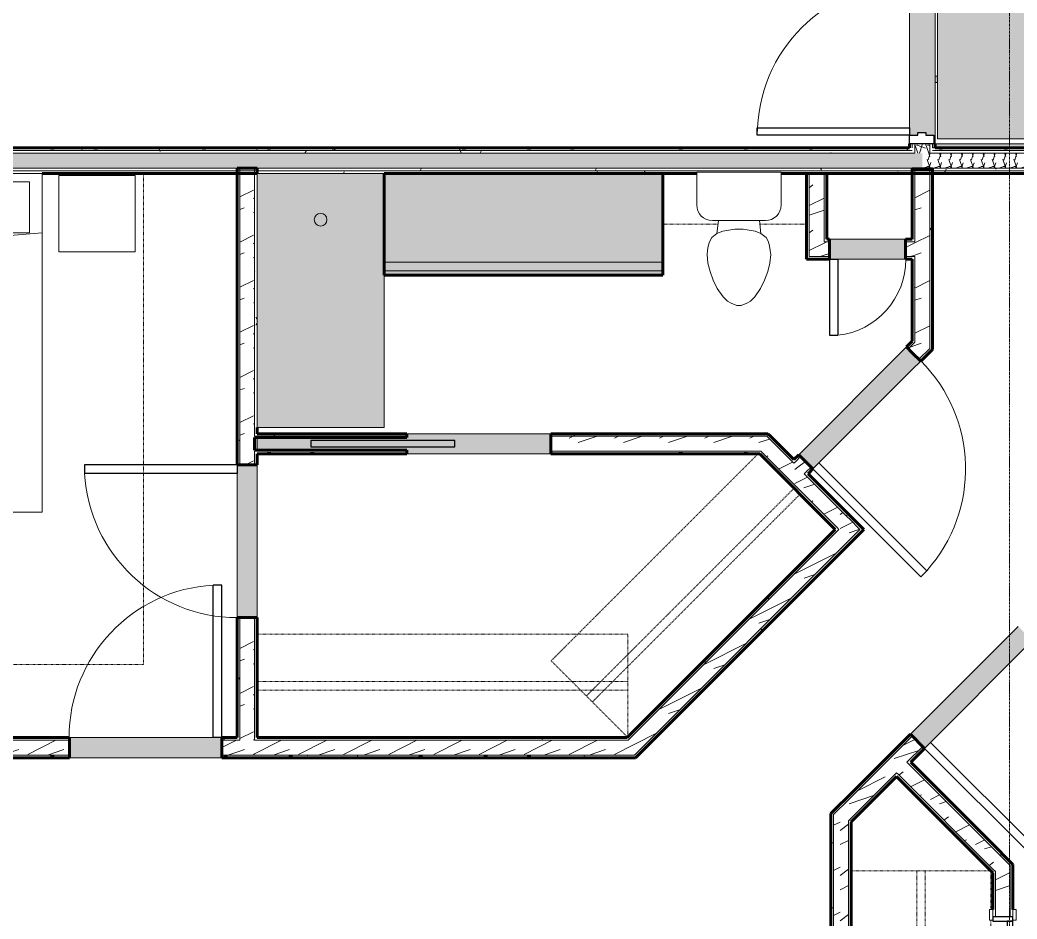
# Model space of a CAD drawing. Header units: inches. Extents: x -4061 to -1937, y 9836 to 11171.
# Drawn here: x -3715.1 to -3479.5, y 10169.5 to 10381.8 of the extents above; entities that cross this region are included whole.
import ezdxf

# ---------------------------------------------------------------- set-up
doc = ezdxf.new("R2010")
doc.units = ezdxf.units.IN
doc.header["$MEASUREMENT"] = 0
doc.linetypes.add('Dash', pattern=[0.25, 0.125, -0.125])
doc.linetypes.add('Grid Line 1_2_', pattern=[0.875, 0.5, -0.125, 0.125, -0.125])
for name, color, linetype, lineweight in [('0-1', 7, 'Continuous', 5), ('0-2', 250, 'Continuous', 9), ('A-CLNG', 13, 'Continuous', 18), ('A-CLNG-2', 13, 'Continuous', 5), ('A-DOOR', 31, 'Continuous', 18), ('A-DOOR-1', 250, 'Continuous', 9), ('A-DOOR-2', 50, 'Continuous', 30), ('A-DOOR-7', 31, 'Continuous', 30), ('A-DOOR-8', 31, 'Continuous', 9), ('A-DOOR-FRAM', 31, 'Continuous', 30), ('A-DOOR-FRAM-1', 50, 'Continuous', 30), ('A-WALL', 113, 'Continuous', 18), ('A-WALL-1', 8, 'Continuous', 5), ('A-WALL-2', 10, 'Continuous', 60), ('A-WALL-3', 7, 'Continuous', 18), ('A-WALL-PATT-1', 250, 'Continuous', 9), ('A-WALL-PATT-2', 253, 'Continuous', 9), ('A-WALL-PATT-4', 111, 'Continuous', 9), ('I-FURN-1', 250, 'Continuous', 9), ('I-FURN-HDLN-1', 250, 'Dash', 9), ('I-WALL', 2, 'Continuous', 18), ('I-WALL-1', 2, 'Continuous', 5), ('I-WALL-2', 2, 'Continuous', 60), ('P-SANR-FIXT-1', 253, 'Continuous', 9), ('P-SANR-FIXT-2', 250, 'Continuous', 9), ('Q-CASE-1', 253, 'Continuous', 9), ('Q-CASE-2', 10, 'Continuous', 60), ('Q-CASE-3', 250, 'Continuous', 9), ('Q-CASE-HDLN-1', 250, 'Dash', 9), ('S-BEAM', 12, 'Continuous', 9), ('S-GRID-1', 1, 'Grid Line 1_2_', 9)]:
    doc.layers.add(name, color=color, linetype=linetype, lineweight=lineweight)
pattern_1 = [(0, (-88.066, -241.96), (20.48, 5.12), [0.845, -14.515, 0.845, -14.515, -81.92]), (0, (-88.066, -241.96), (20.48, 5.12), [-30.72, 0.845, -29.875, 0.845, -14.515, -35.84]), (0, (-88.066, -241.96), (20.48, 5.12), [-76.8, 0.845, -9.395, 0.845, -24.755]), (120, (-80.386, -239.4), (-14.67405, 15.1762003), [0.845, -14.515, 0.845, -14.515, -81.92]), (120, (-80.386, -239.4), (-14.67405, 15.1762003), [-30.72, 0.845, -29.875, 0.845, -14.515, -35.84]), (120, (-80.386, -239.4), (-14.67405, 15.1762003), [-76.8, 0.845, -9.395, 0.845, -24.755]), (240, (-77.826, -229.16), (-5.80595, -20.2962003), [0.845, -14.515, 0.845, -14.515, -81.92]), (240, (-77.826, -229.16), (-5.80595, -20.2962003), [-30.72, 0.845, -29.875, 0.845, -14.515, -35.84]), (240, (-77.826, -229.16), (-5.80595, -20.2962003), [-76.8, 0.845, -9.395, 0.845, -24.755])]
pattern_2 = [(216.87, (-83.801, -231.298), (31.9871619, 21.32545714), [5.331, -47.981]), (206.565, (-77.404, -234.497), (-10.662476, -10.6620098), [11.921, -11.921]), (198.435, (-77.404, -239.828), (-21.3244936, -10.6625869), [6.744, -26.974])]
pattern_3 = [(161.57, (-87.746, -241.64), (-2.560496185, -0.000537386), [0, -18.214, 2.022, 0]), (18.43, (-88.386, -241.64), (-2.560496185, 0.000537386), [0, -18.214, 2.022, 0]), (108.43, (-87.746, -241.64), (1.27922091, -6.400876726), [6.07, -14.166]), (71.57, (-88.386, -241.64), (1.27922091, 6.400876726), [6.07, -14.166])]

# ---------------------------------------------------------------- blocks, each defined once
blk = doc.blocks.new('Single-Flush - 36_ x 84_-1372839-ENLARGED RCP - 2ND FLOOR PLAN - WEST')
at = {"layer": 'A-DOOR-1'}
blk.add_arc((18, 2.37), 36.07, 93.1789, 180, dxfattribs=at)
at = {"layer": 'A-DOOR-2'}
for p, q in [((16, 2.37), (16, 38.39)), ((18, 38.39), (16, 38.39)), ((18, 2.37), (18, 38.39)), ((18, 2.37), (16, 2.37))]:
    blk.add_line(p, q, dxfattribs=at)
blk = doc.blocks.new('Bath Tub - Maestro - 60_x30_-1352617-ENLARGED RCP - 2ND FLOOR PLAN - WEST')
at = {"layer": 'P-SANR-FIXT-1'}
blk.add_hatch(color=256, dxfattribs=at).paths.add_polyline_path([(60, 0), (60, 30), (0, 30), (0, 0), (43.43, 0)], flags=0)
at = {"layer": 'P-SANR-FIXT-2'}
for p, q in [((0, 0), (0, 30)), ((0, 30), (60, 30)), ((60, 30), (60, 0)), ((60, 0), (0, 0))]:
    blk.add_line(p, q, dxfattribs=at)
for start, end in [(0, 180), (180, 360)]:
    blk.add_arc((10.94, 15), 1.5, start, end, dxfattribs=at)
blk = doc.blocks.new('Toilet-Domestic-3D - Toilet-Domestic-3D-1372870-ENLARGED RCP - 2ND FLOOR PLAN - WEST')
at = {"layer": 'P-SANR-FIXT-2'}
for p, q in [((-1.87, 11.5), (-0.5, 12)), ((-0.5, 12), (0.5, 12)), ((0.5, 12), (1.87, 11.5)), ((-5.13, 8), (-3.74, 10)), ((-3.74, 10), (-2.74, 11)), ((-2.74, 11), (-1.87, 11.5)), ((1.87, 11.5), (2.74, 11)), ((2.74, 11), (3.74, 10)), ((3.74, 10), (5.13, 8)), ((-6.06, 6), (-5.13, 8)), ((5.13, 8), (6.06, 6)), ((-6.79, 4), (-6.06, 6)), ((6.06, 6), (6.79, 4)), ((-7.33, 1.99), (-6.79, 4)), ((6.79, 4), (7.33, 1.99)), ((-7.5, 0), (-7.33, 1.99)), ((7.33, 1.99), (7.5, 0)), ((-7.41, -1), (-7.5, 0)), ((-7.24, -2), (-7.41, -1)), ((-6.97, -3), (-7.24, -2)), ((7.24, -2), (6.97, -3)), ((7.41, -1), (7.24, -2)), ((7.5, 0), (7.41, -1)), ((-6.4, -4), (-6.97, -3)), ((-5.21, -5), (-6.4, -4)), ((6.4, -4), (5.21, -5)), ((6.97, -3), (6.4, -4)), ((-3.84, -5.5), (-5.21, -5)), ((-4.86, -8.02), (-5.21, -5)), ((-1, -6), (-3.84, -5.5)), ((1, -6), (-1, -6)), ((3.84, -5.5), (1, -6)), ((5.21, -5), (3.84, -5.5)), ((4.86, -8.02), (5.21, -5)), ((6.25, -8.02), (-6.25, -8.02)), ((-9.98, -11.75), (-9.98, -19.48)), ((9.98, -19.48), (9.98, -11.75)), ((-9.98, -19.48), (9.98, -19.48))]:
    blk.add_line(p, q, dxfattribs=at)
for centre, start, end in [((-6.25, -11.75), 90, 180), ((6.25, -11.75), 0, 90)]:
    blk.add_arc(centre, 3.73, start, end, dxfattribs=at)
blk = doc.blocks.new('OD_CW_Upper Cabinet - OD_CW_Upper Cabinet-1867009-ENLARGED RCP - 2ND FLOOR PLAN - WEST')
at = {"layer": 'Q-CASE-HDLN-1'}
for p, q in [((0.74, 12), (13.78, 12)), ((23.7, 12), (34.74, 12))]:
    blk.add_line(p, q, dxfattribs=at)
blk = doc.blocks.new('OD_CW_Base Cabinet - OD_CW_Base Cabinet-1834232-ENLARGED RCP - 2ND FLOOR PLAN - WEST')
at = {"layer": 'Q-CASE-1'}
for points in [[(64.97, 3), (66.57, 3), (66.57, 24), (0.74, 24), (0.74, 3), (44.71, 3)], [(64.97, 1), (66.57, 1), (66.57, 3), (0.74, 3), (0.74, 1), (38.11, 1)], [(34.31, 0), (66.57, 0), (66.57, 1), (0.74, 1), (0.74, 0)]]:
    blk.add_hatch(color=256, dxfattribs=at).paths.add_polyline_path(points, flags=0)
at = {"layer": 'Q-CASE-2'}
for p, q in [((66.57, 24), (0.74, 24)), ((0.74, 24), (0.74, 0)), ((66.57, 0), (66.57, 24)), ((0.74, 0), (66.57, 0))]:
    blk.add_line(p, q, dxfattribs=at)
at = {"layer": 'Q-CASE-3'}
for p, q in [((0.74, 24), (0.74, 3)), ((0.74, 24), (66.57, 24)), ((66.57, 3), (66.57, 24)), ((0.74, 3), (66.57, 3)), ((66.57, 1), (66.57, 3)), ((0.74, 1), (66.57, 1)), ((0.74, 1), (66.57, 1)), ((0.74, 0), (66.57, 0)), ((66.57, 0), (66.57, 1))]:
    blk.add_line(p, q, dxfattribs=at)
blk = doc.blocks.new('Pocket_Door_2385 - 34_ x 80_-1722045-ENLARGED RCP - 2ND FLOOR PLAN - WEST')
at = {"layer": 'A-DOOR-2'}
for p, q in [((-39.67, 0.75), (-39.67, -0.75)), ((-5.67, 0.75), (-39.67, 0.75)), ((-5.67, -0.75), (-5.67, 0.75)), ((-39.67, -0.75), (-5.67, -0.75))]:
    blk.add_line(p, q, dxfattribs=at)
blk = doc.blocks.new('OD_CW_Closet - OD_CW_Closet-1898209-ENLARGED RCP - 2ND FLOOR PLAN - WEST')
at = {"layer": 'Q-CASE-HDLN-1'}
for p, q in [((70.13, -1.51), (70.13, 24)), ((0.74, 12.24), (70.13, 12.24)), ((0.74, 10.24), (70.13, 10.24)), ((0.99, -1.51), (70.13, -1.51))]:
    blk.add_line(p, q, dxfattribs=at)
blk = doc.blocks.new('OD_CW_Closet - OD_CW_Closet-1898139-ENLARGED RCP - 2ND FLOOR PLAN - WEST')
at = {"layer": 'Q-CASE-HDLN-1'}
for p, q in [((0.74, 23.86), (0.74, -0.45)), ((0.74, 12.78), (88.29, 12.78)), ((0.74, 10.78), (88.29, 10.78)), ((0.74, -0.45), (88.29, -0.45))]:
    blk.add_line(p, q, dxfattribs=at)
blk = doc.blocks.new('OD_CW_Closet - OD_CW_Closet-2062944-ENLARGED RCP - 2ND FLOOR PLAN - WEST')
at = {"layer": 'Q-CASE-HDLN-1'}
for p, q in [((160.64, -8.99), (160.64, 24)), ((0.74, 22.16), (0.74, -7.84)), ((0.74, 8.5), (160.64, 8.5)), ((0.74, 6.5), (160.64, 6.5)), ((0.74, -9), (35.48, -9)), ((37.98, -9), (80.48, -9)), ((82.98, -9), (85.98, -9)), ((88.48, -9), (148.98, -9)), ((151.48, -9), (160.63, -9))]:
    blk.add_line(p, q, dxfattribs=at)
blk = doc.blocks.new('FOLDING_SLIDING CLOSET - 60_ x 80_-1372877-ENLARGED RCP - 2ND FLOOR PLAN - WEST')
at = {"layer": 'A-DOOR-1'}
for p, q in [((-30.25, 3), (-32.75, 3)), ((-32.75, 3), (-32.75, 2.25)), ((-30.25, 2.25), (-30.25, 3)), ((32.75, 3), (30.25, 3)), ((30.25, 3), (30.25, 2.25)), ((32.75, 2.25), (32.75, 3)), ((-32.75, 2.25), (-30.25, 2.25)), ((30.25, 2.25), (32.75, 2.25)), ((-30.25, -2.5), (-32.75, -2.5)), ((-32.75, -2.5), (-32.75, -3.25)), ((-32.75, -3.25), (-30.25, -3.25)), ((-30.25, -3.25), (-30.25, -2.5)), ((32.75, -2.5), (30.25, -2.5)), ((30.25, -2.5), (30.25, -3.25)), ((30.25, -3.25), (32.75, -3.25)), ((32.75, -3.25), (32.75, -2.5))]:
    blk.add_line(p, q, dxfattribs=at)
at = {"layer": 'A-DOOR-2'}
for p, q in [((1, 2.25), (-30, 2.25)), ((-30, 2.25), (-30, 0.88)), ((-30, 0.88), (1, 0.88)), ((30, 0.88), (-1, 0.88)), ((-1, 0.88), (-1, -0.5)), ((1, 0.88), (1, 2.25)), ((30, -0.5), (30, 0.88)), ((-1, -0.5), (30, -0.5))]:
    blk.add_line(p, q, dxfattribs=at)
at = {"layer": 'A-DOOR-FRAM-1'}
for p, q in [((-30, 2.25), (-31, 2.25)), ((-31, 2.25), (-31, -2.5)), ((-30, -2.5), (-30, 2.25)), ((30, 2.25), (30, -2.5)), ((31, 2.25), (30, 2.25)), ((31, -2.5), (31, 2.25)), ((-31, -2.5), (-30, -2.5)), ((30, -2.5), (31, -2.5))]:
    blk.add_line(p, q, dxfattribs=at)
blk = doc.blocks.new('Bed-Standard - King 78_ x 80_-1242963-ENLARGED RCP - 2ND FLOOR PLAN - WEST')
at = {"layer": 'I-FURN-1'}
for p, q in [((49.69, 38.2), (-28.31, 38.2)), ((-28.31, 38.2), (-28.31, -41.8)), ((49.69, -41.8), (49.69, 38.2)), ((-25.31, 36.2), (-25.31, 24.2)), ((-25.31, 36.2), (46.69, 36.2)), ((46.69, 36.2), (46.69, 24.2)), ((49.69, 24.2), (-28.31, 17.63)), ((-25.31, 24.2), (46.69, 24.2)), ((-28.31, -41.8), (49.69, -41.8))]:
    blk.add_line(p, q, dxfattribs=at)
at = {"layer": 'I-FURN-HDLN-1'}
for p, q in [((-64.31, 38.2), (-64.31, -77.8)), ((73.69, -77.8), (73.69, 38.2)), ((-64.31, -77.8), (73.69, -77.8))]:
    blk.add_line(p, q, dxfattribs=at)
blk = doc.blocks.new('Table-Night Stand - 18_ x 18_ x 24_-1352623-ENLARGED RCP - 2ND FLOOR PLAN - WEST')
at = {"layer": 'I-FURN-1'}
for p, q in [((18.15, 18), (0.15, 18)), ((0.15, 18), (0.15, 0)), ((18.15, 0), (18.15, 18)), ((0.15, 0), (18.15, 0))]:
    blk.add_line(p, q, dxfattribs=at)
blk = doc.blocks.new('Single-Flush - 30_ x 80_ 2-2081581-ENLARGED RCP - 2ND FLOOR PLAN - WEST')
at = {"layer": 'A-DOOR-1'}
blk.add_arc((9, 2.37), 18.07, 96.3558, 180, dxfattribs=at)
at = {"layer": 'A-DOOR-2'}
for p, q in [((7, 2.37), (7, 20.33)), ((9, 20.33), (7, 20.33)), ((9, 2.37), (9, 20.33)), ((9, 2.37), (7, 2.37))]:
    blk.add_line(p, q, dxfattribs=at)
blk = doc.blocks.new('CTR - 1st Phase - Unit Layouts_rvt-1-ENLARGED RCP - 2ND FLOOR PLAN - WEST')
at = {"layer": 'A-WALL-1'}
for points in [[(-3505.88, 10325.31), (-3505.88, 10330.06), (-3523.88, 10330.06), (-3523.88, 10325.31), (-3506.16, 10325.31)], [(-3527.77, 10275.79), (-3504.3, 10299.26), (-3504.3, 10303.23), (-3505.67, 10304.61), (-3531.13, 10279.15), (-3528.21, 10276.23)], [(-3504.3, 10299.26), (-3502.31, 10301.25), (-3504.3, 10303.23), (-3504.3, 10301.69)], [(-3659.08, 10280.24), (-3659.08, 10283.24), (-3659.7, 10283.23), (-3659.7, 10280.24)], [(-3595.5, 10279.36), (-3589.7, 10279.36), (-3589.7, 10284.11), (-3623.7, 10284.11), (-3623.7, 10283.24), (-3659.08, 10283.24), (-3659.08, 10280.24), (-3623.7, 10280.24), (-3623.7, 10279.36), (-3614.67, 10279.36)], [(-3659.08, 10240.74), (-3659.08, 10276.74), (-3663.83, 10276.74), (-3663.83, 10240.74), (-3659.7, 10240.74)], [(-3501.39, 10209.79), (-3475.94, 10235.24), (-3479.3, 10238.6), (-3504.75, 10213.14), (-3501.83, 10210.23)], [(-3703.45, 10207.59), (-3667.45, 10207.59), (-3667.45, 10212.34), (-3703.45, 10212.34), (-3703.45, 10208.21)]]:
    blk.add_hatch(color=256, dxfattribs=at).paths.add_polyline_path(points, flags=0)
at = {"layer": 'A-WALL-PATT-1'}
h = blk.add_hatch(dxfattribs=at)
h.set_pattern_fill('FP_1', color=256, style=0, pattern_type=2)
h.set_pattern_definition(pattern_1)
h.paths.add_polyline_path([(-3663.83, 10207.59), (-3663.2, 10207.59), (-3663.2, 10208.21), (-3663.83, 10208.21)], flags=0)
h.paths.add_polyline_path([(-3663.83, 10211.71), (-3663.2, 10211.71), (-3663.2, 10240.74), (-3663.83, 10240.74), (-3663.83, 10211.91)], flags=0)
h.paths.add_polyline_path([(-3663.2, 10276.74), (-3663.2, 10345.59), (-3663.83, 10345.59), (-3663.83, 10276.74)], flags=0)
h = blk.add_hatch(dxfattribs=at)
h.set_pattern_fill('FP_1', color=256, style=0, pattern_type=2)
h.set_pattern_definition(pattern_1)
h.paths.add_polyline_path([(-3659.7, 10211.71), (-3659.08, 10211.71), (-3659.08, 10240.74), (-3659.7, 10240.74), (-3659.7, 10211.74)], flags=0)
h.paths.add_polyline_path([(-3659.7, 10276.74), (-3659.08, 10276.74), (-3659.08, 10279.99), (-3659.7, 10279.99), (-3659.7, 10279.36)], flags=0)
h.paths.add_polyline_path([(-3659.57, 10283.49), (-3659.08, 10283.49), (-3659.08, 10345.59), (-3659.7, 10345.59), (-3659.7, 10283.49)], flags=0)
h = blk.add_hatch(dxfattribs=at)
h.set_pattern_fill('FP_1', color=256, style=0, pattern_type=2)
h.set_pattern_definition(pattern_1)
h.paths.add_polyline_path([(-3529.25, 10325.31), (-3528.63, 10325.31), (-3528.63, 10345.59), (-3529.25, 10345.59), (-3529.25, 10329.43)], flags=0)
h = blk.add_hatch(dxfattribs=at)
h.set_pattern_fill('FP_1', color=256, style=0, pattern_type=2)
h.set_pattern_definition(pattern_1)
h.paths.add_polyline_path([(-3524.5, 10329.43), (-3524.5, 10345.59), (-3525.13, 10345.59), (-3525.13, 10329.43)], flags=0)
h = blk.add_hatch(dxfattribs=at)
h.set_pattern_fill('FP_1', color=256, style=0, pattern_type=2)
h.set_pattern_definition(pattern_1)
h.paths.add_polyline_path([(-3504.3, 10305.1), (-3503.67, 10305.72), (-3503.67, 10325.93), (-3504.3, 10325.93), (-3504.3, 10305.72)], flags=0)
h.paths.add_polyline_path([(-3503.67, 10329.43), (-3503.67, 10345.59), (-3504.3, 10345.59), (-3504.3, 10329.43)], flags=0)
h = blk.add_hatch(dxfattribs=at)
h.set_pattern_fill('FP_1', color=256, style=0, pattern_type=2)
h.set_pattern_definition(pattern_1)
h.paths.add_polyline_path([(-3500.17, 10303.39), (-3499.55, 10304.01), (-3499.57, 10345.59), (-3500.17, 10345.59), (-3500.17, 10304.01)], flags=0)
h = blk.add_hatch(dxfattribs=at)
h.set_pattern_fill('FP_1', color=256, style=0, pattern_type=2)
h.set_pattern_definition(pattern_1)
h.paths.add_polyline_path([(-3659.07, 10283.49), (-3623.7, 10283.49), (-3623.7, 10284.11), (-3659.08, 10284.11), (-3659.08, 10283.49)], flags=0)
h.paths.add_polyline_path([(-3537.76, 10283.49), (-3538.39, 10284.11), (-3589.7, 10284.11), (-3589.7, 10283.49), (-3538.39, 10283.49)], flags=0)
h = blk.add_hatch(dxfattribs=at)
h.set_pattern_fill('FP_1', color=256, style=0, pattern_type=2)
h.set_pattern_definition(pattern_1)
h.paths.add_polyline_path([(-3516.67, 10261.51), (-3516.23, 10261.95), (-3529.36, 10275.09), (-3529.8, 10274.64), (-3517.11, 10261.95)], flags=0)
h.paths.add_polyline_path([(-3532.28, 10277.12), (-3531.83, 10277.56), (-3537.76, 10283.49), (-3538.65, 10283.49), (-3532.72, 10277.56)], flags=0)
h = blk.add_hatch(dxfattribs=at)
h.set_pattern_fill('FP_1', color=256, style=0, pattern_type=2)
h.set_pattern_definition(pattern_1)
h.paths.add_polyline_path([(-3659.08, 10279.36), (-3623.7, 10279.36), (-3623.7, 10279.99), (-3659.08, 10279.99)], flags=0)
h.paths.add_polyline_path([(-3589.7, 10279.36), (-3539.47, 10279.36), (-3540.1, 10279.99), (-3589.7, 10279.99)], flags=0)
h = blk.add_hatch(dxfattribs=at)
h.set_pattern_fill('FP_1', color=256, style=0, pattern_type=2)
h.set_pattern_definition(pattern_1)
h.paths.add_polyline_path([(-3571.67, 10211.71), (-3571.41, 10211.71), (-3521.62, 10261.51), (-3522.06, 10261.95), (-3572.3, 10211.71)], flags=0)
h = blk.add_hatch(dxfattribs=at)
h.set_pattern_fill('FP_1', color=256, style=0, pattern_type=2)
h.set_pattern_definition(pattern_1)
h.paths.add_polyline_path([(-3569.96, 10207.59), (-3569.7, 10207.59), (-3515.78, 10261.51), (-3516.23, 10261.95), (-3570.59, 10207.59)], flags=0)
h = blk.add_hatch(dxfattribs=at)
h.set_pattern_fill('FP_1', color=256, style=0, pattern_type=2)
h.set_pattern_definition(pattern_1)
h.paths.add_polyline_path([(-3852.47, 10211.71), (-3703.45, 10211.71), (-3703.45, 10212.34), (-3852.47, 10212.34)], flags=0)
h.paths.add_polyline_path([(-3667.45, 10211.71), (-3663.83, 10211.71), (-3663.83, 10212.34), (-3667.45, 10212.34), (-3667.45, 10212.07)], flags=0)
h = blk.add_hatch(dxfattribs=at)
h.set_pattern_fill('FP_1', color=256, style=0, pattern_type=2)
h.set_pattern_definition(pattern_1)
h.paths.add_polyline_path([(-3595.08, 10211.71), (-3572.3, 10211.71), (-3571.67, 10212.34), (-3659.08, 10212.34), (-3659.08, 10211.71), (-3595.5, 10211.71)], flags=0)
h = blk.add_hatch(dxfattribs=at)
h.set_pattern_fill('FP_1', color=256, style=0, pattern_type=2)
h.set_pattern_definition(pattern_1)
h.paths.add_polyline_path([(-3663.83, 10207.59), (-3663.83, 10208.21), (-3667.45, 10208.21), (-3667.45, 10207.59)], flags=0)
h.paths.add_polyline_path([(-3840.77, 10207.59), (-3703.45, 10207.59), (-3703.45, 10208.21), (-3852.47, 10208.21), (-3852.47, 10207.59), (-3851.85, 10207.59)], flags=0)
h = blk.add_hatch(dxfattribs=at)
h.set_pattern_fill('FP_1', color=256, style=0, pattern_type=2)
h.set_pattern_definition(pattern_1)
h.paths.add_polyline_path([(-3571.41, 10207.59), (-3570.59, 10207.59), (-3569.96, 10208.21), (-3663.2, 10208.21), (-3663.2, 10207.59), (-3572.3, 10207.59)], flags=0)
h = blk.add_hatch(dxfattribs=at)
h.set_pattern_fill('FP_1', color=256, style=0, pattern_type=2)
h.set_pattern_definition(pattern_1)
h.paths.add_polyline_path([(-3481.16, 10182.13), (-3481.16, 10183.01), (-3504.66, 10206.51), (-3505.11, 10206.07), (-3482.05, 10183.01)], flags=0)
h = blk.add_hatch(dxfattribs=at)
h.set_pattern_fill('FP_1', color=256, style=0, pattern_type=2)
h.set_pattern_definition(pattern_1)
h.paths.add_polyline_path([(-3522.87, 9988.44), (-3522.87, 10160.21), (-3523.5, 10160.21), (-3523.5, 9988.44)], flags=0)
h.paths.add_polyline_path([(-3523.5, 10163.71), (-3522.87, 10163.71), (-3522.87, 10195.02), (-3523.5, 10194.4), (-3523.5, 10164.34)], flags=0)
h = blk.add_hatch(dxfattribs=at)
h.set_pattern_fill('FP_1', color=256, style=0, pattern_type=2)
h.set_pattern_definition(pattern_1)
h.paths.add_polyline_path([(-3519.37, 9988.44), (-3518.75, 9988.44), (-3518.75, 10016.86), (-3519.37, 10016.86), (-3519.37, 9989.06)], flags=0)
h.paths.add_polyline_path([(-3518.75, 10020.36), (-3518.75, 10193.31), (-3519.37, 10192.69), (-3519.37, 10020.36), (-3518.86, 10020.36)], flags=0)
h = blk.add_hatch(dxfattribs=at)
h.set_pattern_fill('FP_1', color=256, style=0, pattern_type=2)
h.set_pattern_definition(pattern_1)
h.paths.add_polyline_path([(-3481.16, 9989.06), (-3480.54, 9989.06), (-3480.54, 10057.49), (-3481.16, 10057.49), (-3481.16, 9989.06)], flags=0)
h.paths.add_polyline_path([(-3480.54, 10101.49), (-3480.54, 10107.99), (-3481.16, 10107.99), (-3481.16, 10101.49)], flags=0)
h.paths.add_polyline_path([(-3480.54, 10169.99), (-3480.54, 10182.39), (-3481.16, 10183.01), (-3481.16, 10169.99)], flags=0)
h = blk.add_hatch(dxfattribs=at)
h.set_pattern_fill('FP_1', color=256, style=0, pattern_type=2)
h.set_pattern_definition(pattern_1)
h.paths.add_polyline_path([(-3484.66, 9988.44), (-3484.66, 10016.86), (-3485.29, 10016.86), (-3485.29, 9988.44)], flags=0)
h.paths.add_polyline_path([(-3484.66, 10020.36), (-3484.66, 10057.49), (-3485.29, 10057.49), (-3485.29, 10020.36)], flags=0)
h.paths.add_polyline_path([(-3485.29, 10101.49), (-3484.66, 10101.49), (-3484.66, 10107.99), (-3485.29, 10107.99), (-3485.29, 10103.24)], flags=0)
h.paths.add_polyline_path([(-3484.66, 10169.99), (-3484.66, 10180.68), (-3485.29, 10181.3), (-3485.29, 10169.99)], flags=0)
at = {"layer": 'A-WALL-PATT-2'}
h = blk.add_hatch(dxfattribs=at)
h.set_pattern_fill('FP_2', color=256, style=0, pattern_type=2)
h.set_pattern_definition(pattern_2)
h.paths.add_polyline_path([(-3663.2, 10208.21), (-3659.7, 10208.21), (-3659.7, 10240.74), (-3663.2, 10240.74), (-3663.2, 10211.71)], flags=0)
h.paths.add_polyline_path([(-3659.7, 10276.74), (-3659.7, 10346.84), (-3663.2, 10346.84), (-3663.2, 10276.74)], flags=0)
h = blk.add_hatch(dxfattribs=at)
h.set_pattern_fill('FP_2', color=256, style=0, pattern_type=2)
h.set_pattern_definition(pattern_2)
h.paths.add_polyline_path([(-3525.13, 10325.93), (-3525.13, 10345.59), (-3528.63, 10345.59), (-3528.63, 10325.93)], flags=0)
h = blk.add_hatch(dxfattribs=at)
h.set_pattern_fill('FP_2', color=256, style=0, pattern_type=2)
h.set_pattern_definition(pattern_2)
h.paths.add_polyline_path([(-3502.76, 10301.69), (-3500.17, 10304.27), (-3500.17, 10346.7), (-3501.92, 10346.7), (-3501.92, 10345.59), (-3503.67, 10345.59), (-3503.67, 10302.61)], flags=0)
h = blk.add_hatch(dxfattribs=at)
h.set_pattern_fill('FP_2', color=256, style=0, pattern_type=2)
h.set_pattern_definition(pattern_2)
h.paths.add_polyline_path([(-3503.67, 10325.93), (-3503.67, 10329.43), (-3505.88, 10329.43), (-3505.88, 10325.93), (-3504.3, 10325.93)], flags=0)
h.paths.add_polyline_path([(-3525.13, 10325.93), (-3523.88, 10325.93), (-3523.88, 10329.43), (-3525.13, 10329.43)], flags=0)
h = blk.add_hatch(dxfattribs=at)
h.set_pattern_fill('FP_2', color=256, style=0, pattern_type=2)
h.set_pattern_definition(pattern_2)
h.paths.add_polyline_path([(-3529.8, 10274.64), (-3528.21, 10276.23), (-3530.69, 10278.71), (-3532.28, 10277.12), (-3530.24, 10275.09)], flags=0)
h.paths.add_polyline_path([(-3503.67, 10302.61), (-3503.67, 10305.72), (-3505.23, 10304.17), (-3504.3, 10303.23)], flags=0)
h = blk.add_hatch(dxfattribs=at)
h.set_pattern_fill('FP_2', color=256, style=0, pattern_type=2)
h.set_pattern_definition(pattern_2)
h.paths.add_polyline_path([(-3659.7, 10279.99), (-3623.7, 10279.99), (-3623.7, 10280.24), (-3659.7, 10280.24), (-3659.7, 10280)], flags=0)
h.paths.add_polyline_path([(-3571.41, 10279.99), (-3535.15, 10279.99), (-3538.65, 10283.49), (-3589.7, 10283.49), (-3589.7, 10279.99), (-3571.67, 10279.99)], flags=0)
h.paths.add_polyline_path([(-3659.7, 10283.24), (-3623.7, 10283.24), (-3623.7, 10283.49), (-3659.7, 10283.49)], flags=0)
h = blk.add_hatch(dxfattribs=at)
h.set_pattern_fill('FP_2', color=256, style=0, pattern_type=2)
h.set_pattern_definition(pattern_2)
h.paths.add_polyline_path([(-3521.62, 10261.51), (-3519.14, 10263.98), (-3535.15, 10279.99), (-3540.1, 10279.99), (-3522.06, 10261.95)], flags=0)
h = blk.add_hatch(dxfattribs=at)
h.set_pattern_fill('FP_2', color=256, style=0, pattern_type=2)
h.set_pattern_definition(pattern_2)
h.paths.add_polyline_path([(-3569.96, 10208.21), (-3516.67, 10261.51), (-3519.16, 10263.96), (-3574.91, 10208.21), (-3571.41, 10208.21)], flags=0)
h = blk.add_hatch(dxfattribs=at)
h.set_pattern_fill('FP_2', color=256, style=0, pattern_type=2)
h.set_pattern_definition(pattern_2)
h.paths.add_polyline_path([(-3519.37, 10192.69), (-3501.83, 10210.23), (-3504.31, 10212.7), (-3519.37, 10197.64), (-3519.37, 10192.74)], flags=0)
h.paths.add_polyline_path([(-3476.38, 10235.68), (-3468.45, 10243.61), (-3473.4, 10243.61), (-3478.85, 10238.16)], flags=0)
h = blk.add_hatch(dxfattribs=at)
h.set_pattern_fill('FP_2', color=256, style=0, pattern_type=2)
h.set_pattern_definition(pattern_2)
h.paths.add_polyline_path([(-3718.14, 10208.21), (-3703.45, 10208.21), (-3703.45, 10211.71), (-3852.47, 10211.71), (-3852.47, 10208.21), (-3729.44, 10208.21)], flags=0)
h.paths.add_polyline_path([(-3663.2, 10208.21), (-3663.2, 10211.71), (-3667.45, 10211.71), (-3667.45, 10208.21), (-3663.63, 10208.21)], flags=0)
h = blk.add_hatch(dxfattribs=at)
h.set_pattern_fill('FP_2', color=256, style=0, pattern_type=2)
h.set_pattern_definition(pattern_2)
h.paths.add_polyline_path([(-3575.8, 10208.21), (-3574.91, 10208.21), (-3571.41, 10211.71), (-3659.7, 10211.71), (-3659.7, 10208.21), (-3595.5, 10208.21)], flags=0)
h = blk.add_hatch(dxfattribs=at)
h.set_pattern_fill('FP_2', color=256, style=0, pattern_type=2)
h.set_pattern_definition(pattern_2)
h.paths.add_polyline_path([(-3484.66, 10180.68), (-3484.66, 10185.63), (-3505.55, 10206.51), (-3508.02, 10204.04), (-3485.29, 10181.3)], flags=0)
h = blk.add_hatch(dxfattribs=at)
h.set_pattern_fill('FP_2', color=256, style=0, pattern_type=2)
h.set_pattern_definition(pattern_2)
h.paths.add_polyline_path([(-3519.37, 9988.44), (-3519.39, 10197.62), (-3522.87, 10194.14), (-3522.87, 9988.44), (-3520.94, 9988.44)], flags=0)
h = blk.add_hatch(dxfattribs=at)
h.set_pattern_fill('FP_2', color=256, style=0, pattern_type=2)
h.set_pattern_definition(pattern_2)
h.paths.add_polyline_path([(-3481.16, 9988.44), (-3481.16, 10057.49), (-3484.66, 10057.49), (-3484.66, 9988.44), (-3482.91, 9988.44)], flags=0)
h.paths.add_polyline_path([(-3484.66, 10101.49), (-3481.16, 10101.49), (-3481.16, 10107.99), (-3484.66, 10107.99)], flags=0)
h.paths.add_polyline_path([(-3484.66, 10169.99), (-3481.16, 10169.99), (-3481.16, 10182.13), (-3484.66, 10185.63), (-3484.66, 10171.86)], flags=0)
at = {"layer": 'A-WALL-2'}
for p, q in [((-3663.83, 10276.74), (-3663.83, 10346.84)), ((-3663.83, 10346.84), (-3659.08, 10346.84)), ((-3659.08, 10346.84), (-3659.08, 10345.59)), ((-3529.25, 10325.31), (-3529.25, 10345.59)), ((-3529.25, 10345.59), (-3524.5, 10345.59)), ((-3524.5, 10345.59), (-3524.5, 10330.06)), ((-3504.3, 10330.06), (-3504.3, 10346.7)), ((-3504.3, 10346.7), (-3499.55, 10346.7)), ((-3499.55, 10346.7), (-3499.55, 10304.01)), ((-3524.5, 10330.06), (-3523.88, 10330.06)), ((-3523.88, 10330.06), (-3523.88, 10325.31)), ((-3505.88, 10325.31), (-3505.88, 10330.06)), ((-3505.88, 10330.06), (-3504.3, 10330.06)), ((-3528.63, 10325.31), (-3529.25, 10325.31)), ((-3524.5, 10325.31), (-3528.63, 10325.31)), ((-3523.88, 10325.31), (-3524.5, 10325.31)), ((-3504.3, 10325.31), (-3505.88, 10325.31)), ((-3504.3, 10305.98), (-3504.3, 10325.31)), ((-3505.67, 10304.61), (-3504.3, 10305.98)), ((-3504.3, 10303.23), (-3505.67, 10304.61)), ((-3502.31, 10301.25), (-3504.3, 10303.23)), ((-3499.55, 10304.01), (-3502.31, 10301.25)), ((-3659.08, 10285.59), (-3659.08, 10284.11)), ((-3659.08, 10283.24), (-3659.7, 10283.24)), ((-3659.7, 10283.24), (-3659.7, 10280.24)), ((-3659.08, 10284.11), (-3623.7, 10284.11)), ((-3623.7, 10283.24), (-3659.08, 10283.24)), ((-3623.7, 10284.11), (-3623.7, 10283.24)), ((-3589.7, 10284.11), (-3538.39, 10284.11)), ((-3589.7, 10279.36), (-3589.7, 10284.11)), ((-3538.39, 10284.11), (-3537.76, 10283.49)), ((-3537.76, 10283.49), (-3533.64, 10279.36)), ((-3659.7, 10280.24), (-3659.08, 10280.24)), ((-3659.08, 10280.24), (-3623.7, 10280.24)), ((-3659.08, 10279.36), (-3659.08, 10276.74)), ((-3623.7, 10279.36), (-3659.08, 10279.36)), ((-3623.7, 10280.24), (-3623.7, 10279.36)), ((-3540.35, 10279.36), (-3589.7, 10279.36)), ((-3522.5, 10261.51), (-3540.35, 10279.36)), ((-3533.64, 10279.36), (-3532.28, 10278)), ((-3532.28, 10278), (-3531.13, 10279.15)), ((-3531.13, 10279.15), (-3527.77, 10275.79)), ((-3659.08, 10276.74), (-3663.83, 10276.74)), ((-3527.77, 10275.79), (-3528.92, 10274.64)), ((-3528.92, 10274.64), (-3519.14, 10264.87)), ((-3519.14, 10264.87), (-3516.23, 10261.95)), ((-3571.67, 10212.34), (-3522.5, 10261.51)), ((-3515.78, 10261.51), (-3569.7, 10207.59)), ((-3516.23, 10261.95), (-3515.78, 10261.51)), ((-3663.83, 10212.34), (-3663.83, 10240.74)), ((-3663.83, 10240.74), (-3659.08, 10240.74)), ((-3659.08, 10240.74), (-3659.08, 10212.34)), ((-3518.75, 10199.15), (-3504.75, 10213.14)), ((-3504.75, 10213.14), (-3501.39, 10209.79)), ((-3852.47, 10212.34), (-3703.45, 10212.34)), ((-3703.45, 10212.34), (-3703.45, 10207.59)), ((-3667.45, 10212.34), (-3663.83, 10212.34)), ((-3667.45, 10207.59), (-3667.45, 10212.34)), ((-3659.08, 10212.34), (-3571.67, 10212.34)), ((-3501.39, 10209.79), (-3504.66, 10206.51)), ((-3703.45, 10207.59), (-3852.47, 10207.59)), ((-3663.83, 10207.59), (-3667.45, 10207.59)), ((-3663.2, 10207.59), (-3663.83, 10207.59)), ((-3659.08, 10207.59), (-3663.2, 10207.59)), ((-3576.42, 10207.59), (-3659.08, 10207.59)), ((-3570.59, 10207.59), (-3576.42, 10207.59)), ((-3569.7, 10207.59), (-3570.59, 10207.59)), ((-3504.66, 10206.51), (-3485.29, 10187.14)), ((-3508.02, 10203.16), (-3518.75, 10192.43)), ((-3485.29, 10180.42), (-3508.02, 10203.16)), ((-3522.87, 10195.02), (-3518.75, 10199.15)), ((-3523.5, 10194.4), (-3522.87, 10195.02)), ((-3523.5, 10164.34), (-3523.5, 10194.4)), ((-3518.75, 10192.43), (-3518.75, 10020.99)), ((-3485.29, 10187.14), (-3481.16, 10183.01)), ((-3481.16, 10183.01), (-3480.54, 10182.39)), ((-3480.54, 10182.39), (-3480.54, 10171.74)), ((-3485.29, 10171.74), (-3485.29, 10180.42))]:
    blk.add_line(p, q, dxfattribs=at)
at = {"layer": 'A-WALL-3'}
for p, q in [((-3663.2, 10346.84), (-3663.2, 10276.74)), ((-3659.7, 10346.84), (-3659.7, 10283.49)), ((-3528.63, 10345.59), (-3528.63, 10325.93)), ((-3525.13, 10345.59), (-3525.13, 10329.43)), ((-3503.67, 10346.7), (-3503.67, 10329.43)), ((-3500.17, 10346.7), (-3500.17, 10304.27)), ((-3525.13, 10329.43), (-3524.5, 10329.43)), ((-3524.5, 10329.43), (-3523.88, 10329.43)), ((-3505.88, 10330.06), (-3523.88, 10330.06)), ((-3505.88, 10329.43), (-3504.3, 10329.43)), ((-3504.3, 10329.43), (-3503.67, 10329.43)), ((-3528.63, 10325.93), (-3525.13, 10325.93)), ((-3525.13, 10325.93), (-3524.5, 10325.93)), ((-3524.5, 10325.93), (-3523.88, 10325.93)), ((-3505.88, 10325.93), (-3504.3, 10325.93)), ((-3504.3, 10325.93), (-3503.67, 10325.93)), ((-3503.67, 10325.93), (-3503.67, 10305.72)), ((-3523.88, 10325.31), (-3505.88, 10325.31)), ((-3505.67, 10304.61), (-3531.13, 10279.15)), ((-3504.3, 10305.1), (-3505.23, 10304.17)), ((-3504.3, 10305.1), (-3503.67, 10305.72)), ((-3502.76, 10301.69), (-3500.17, 10304.27)), ((-3502.31, 10301.25), (-3504.3, 10299.26)), ((-3527.77, 10275.79), (-3504.3, 10299.26)), ((-3659.7, 10283.49), (-3659.08, 10283.49)), ((-3623.7, 10283.49), (-3659.08, 10283.49)), ((-3659.08, 10280.24), (-3659.08, 10283.24)), ((-3589.7, 10284.11), (-3623.7, 10284.11)), ((-3538.65, 10283.49), (-3589.7, 10283.49)), ((-3535.15, 10279.99), (-3538.65, 10283.49)), ((-3659.7, 10279.99), (-3659.7, 10276.74)), ((-3659.7, 10279.99), (-3659.08, 10279.99)), ((-3623.7, 10279.99), (-3659.08, 10279.99)), ((-3623.7, 10279.36), (-3589.7, 10279.36)), ((-3540.1, 10279.99), (-3589.7, 10279.99)), ((-3539.47, 10279.36), (-3540.1, 10279.99)), ((-3522.06, 10261.95), (-3539.47, 10279.36)), ((-3534.52, 10279.36), (-3535.15, 10279.99)), ((-3532.28, 10277.12), (-3534.52, 10279.36)), ((-3530.69, 10278.71), (-3531.83, 10277.56)), ((-3663.83, 10276.74), (-3663.83, 10240.74)), ((-3659.08, 10240.74), (-3659.08, 10276.74)), ((-3531.83, 10277.56), (-3532.28, 10277.12)), ((-3528.21, 10276.23), (-3529.36, 10275.09)), ((-3529.36, 10275.09), (-3529.8, 10274.64)), ((-3519.58, 10264.43), (-3529.8, 10274.64)), ((-3519.14, 10263.98), (-3519.58, 10264.43)), ((-3516.67, 10261.51), (-3519.14, 10263.98)), ((-3521.62, 10261.51), (-3571.41, 10211.71)), ((-3516.67, 10261.51), (-3569.96, 10208.21)), ((-3521.62, 10261.51), (-3522.06, 10261.95)), ((-3663.2, 10240.74), (-3663.2, 10211.71)), ((-3659.7, 10240.74), (-3659.7, 10211.71)), ((-3479.3, 10238.6), (-3504.75, 10213.14)), ((-3501.39, 10209.79), (-3475.94, 10235.24)), ((-3518.75, 10198.26), (-3504.31, 10212.7)), ((-3703.45, 10211.71), (-3852.47, 10211.71)), ((-3667.45, 10212.34), (-3703.45, 10212.34)), ((-3663.83, 10211.71), (-3667.45, 10211.71)), ((-3663.83, 10211.71), (-3663.2, 10211.71)), ((-3659.7, 10211.71), (-3659.08, 10211.71)), ((-3659.08, 10211.71), (-3572.3, 10211.71)), ((-3572.3, 10211.71), (-3571.41, 10211.71)), ((-3505.55, 10206.51), (-3501.83, 10210.23)), ((-3703.45, 10208.21), (-3852.47, 10208.21)), ((-3663.83, 10208.21), (-3667.45, 10208.21)), ((-3663.83, 10208.21), (-3663.2, 10208.21)), ((-3663.2, 10208.21), (-3659.7, 10208.21)), ((-3659.7, 10208.21), (-3659.08, 10208.21)), ((-3659.08, 10208.21), (-3575.8, 10208.21)), ((-3575.8, 10208.21), (-3574.91, 10208.21)), ((-3574.91, 10208.21), (-3569.96, 10208.21)), ((-3703.45, 10207.59), (-3667.45, 10207.59)), ((-3505.11, 10206.07), (-3505.55, 10206.51)), ((-3485.29, 10186.25), (-3505.11, 10206.07)), ((-3518.75, 10193.31), (-3508.02, 10204.04)), ((-3507.58, 10203.6), (-3508.02, 10204.04)), ((-3485.29, 10181.3), (-3507.58, 10203.6)), ((-3519.37, 10197.64), (-3522.87, 10194.14)), ((-3518.75, 10198.26), (-3519.37, 10197.64)), ((-3522.87, 10163.71), (-3522.87, 10194.14)), ((-3518.75, 10193.31), (-3519.37, 10192.69)), ((-3519.37, 10020.36), (-3519.37, 10192.69)), ((-3484.66, 10185.63), (-3485.29, 10186.25)), ((-3481.16, 10182.13), (-3484.66, 10185.63)), ((-3481.16, 10169.99), (-3481.16, 10182.13)), ((-3484.66, 10180.68), (-3485.29, 10181.3)), ((-3484.66, 10169.99), (-3484.66, 10180.68))]:
    blk.add_line(p, q, dxfattribs=at)
at = {"layer": '0-2'}
for name, p in [('Bed-Standard - King 78_ x 80_-1242963-ENLARGED RCP - 2ND FLOOR PLAN - WEST', (-3759.59, 10307.38)), ('Table-Night Stand - 18_ x 18_ x 24_-1352623-ENLARGED RCP - 2ND FLOOR PLAN - WEST', (-3706.05, 10327.09)), ('OD_CW_Base Cabinet - OD_CW_Base Cabinet-1834232-ENLARGED RCP - 2ND FLOOR PLAN - WEST', (-3629.82, 10321.59)), ('OD_CW_Upper Cabinet - OD_CW_Upper Cabinet-1867009-ENLARGED RCP - 2ND FLOOR PLAN - WEST', (-3563.99, 10321.59)), ('Pocket_Door_2385 - 34_ x 80_-1722045-ENLARGED RCP - 2ND FLOOR PLAN - WEST', (-3606.7, 10281.74)), ('Single-Flush - 36_ x 84_-1372839-ENLARGED RCP - 2ND FLOOR PLAN - WEST', (-3685.45, 10209.96))]:
    blk.add_blockref(name, p, dxfattribs=at)
for name, p, rotation in [('Bath Tub - Maestro - 60_x30_-1352617-ENLARGED RCP - 2ND FLOOR PLAN - WEST', (-3659.08, 10345.59), 270.0000000000172), ('Toilet-Domestic-3D - Toilet-Domestic-3D-1372870-ENLARGED RCP - 2ND FLOOR PLAN - WEST', (-3545.25, 10326.41), 180), ('Single-Flush - 30_ x 80_ 2-2081581-ENLARGED RCP - 2ND FLOOR PLAN - WEST', (-3514.88, 10327.68), 180), ('Single-Flush - 36_ x 84_-1372839-ENLARGED RCP - 2ND FLOOR PLAN - WEST', (-3516.72, 10290.2), 225.0000000000024), ('OD_CW_Closet - OD_CW_Closet-1898209-ENLARGED RCP - 2ND FLOOR PLAN - WEST', (-3538.95, 10279), 225.0000000000065), ('Single-Flush - 36_ x 84_-1372839-ENLARGED RCP - 2ND FLOOR PLAN - WEST', (-3661.45, 10258.74), 90.00000000000318), ('OD_CW_Closet - OD_CW_Closet-1898139-ENLARGED RCP - 2ND FLOOR PLAN - WEST', (-3570.79, 10236.34), 180), ('Single-Flush - 36_ x 84_-1372839-ENLARGED RCP - 2ND FLOOR PLAN - WEST', (-3490.34, 10224.19), 225.000000000005), ('OD_CW_Closet - OD_CW_Closet-2062944-ENLARGED RCP - 2ND FLOOR PLAN - WEST', (-3494.75, 10020.25), 90.00000000000412), ('FOLDING_SLIDING CLOSET - 60_ x 80_-1372877-ENLARGED RCP - 2ND FLOOR PLAN - WEST', (-3482.79, 10138.99), 270.0000000000031)]:
    blk.add_blockref(name, p, dxfattribs=dict(at, rotation=rotation))
blk = doc.blocks.new('CTR - 1st Phase - Shell_rvt-1-ENLARGED RCP - 2ND FLOOR PLAN - WEST')
at = {"layer": 'S-GRID-1'}
blk.add_line((-3481.32, 9836.18), (-3481.32, 11138.35), dxfattribs=at)
blk = doc.blocks.new('Dimension Lumber - 2x10-V47-ENLARGED RCP - 2ND FLOOR PLAN - WEST')
at = {"layer": 'S-BEAM'}
h = blk.add_hatch(color=256, dxfattribs=at)
h.paths.add_polyline_path([(19.2, -0.75), (35.4, -0.75), (35.4, 0.75), (19.2, 0.75), (19.2, 0)], flags=0)
h.paths.add_polyline_path([(-44.41, -0.75), (-44.41, 0.75), (-45, 0.75), (-45, -0.75)], flags=0)
for p, q in [((-45, 0.75), (-44.41, 0.75)), ((19.2, 0.75), (35.4, 0.75)), ((-45, -0.75), (-44.41, -0.75)), ((19.2, -0.75), (35.4, -0.75))]:
    blk.add_line(p, q, dxfattribs=at)
blk = doc.blocks.new('Dimension Lumber - 2x10-V48-ENLARGED RCP - 2ND FLOOR PLAN - WEST')
at = {"layer": 'S-BEAM'}
h = blk.add_hatch(color=256, dxfattribs=at)
h.paths.add_polyline_path([(35.4, -0.2), (35.4, 0.75), (19.2, 0.75), (19.2, -0.2), (27.04, -0.2)], flags=0)
h.paths.add_polyline_path([(-45, -0.2), (-23.78, -0.2), (-23.78, 0.75), (-45, 0.75)], flags=0)
for p, q in [((-45, 0.75), (-23.78, 0.75)), ((19.2, 0.75), (35.4, 0.75))]:
    blk.add_line(p, q, dxfattribs=at)
blk = doc.blocks.new('HOLLOW METAL - UNIT DOOR-2058840-ENLARGED RCP - 2ND FLOOR PLAN - WEST')
at = {"layer": 'A-DOOR-7'}
for p, q in [((16.25, -3.25), (18, -3.25)), ((16.25, -39.25), (16.25, -3.25)), ((18, -3.25), (18, -39.25)), ((18, -39.25), (16.25, -39.25))]:
    blk.add_line(p, q, dxfattribs=at)
at = {"layer": 'A-DOOR-8'}
blk.add_arc((18, -3.25), 36, 180, 270, dxfattribs=at)
at = {"layer": 'A-DOOR-FRAM'}
for p, q in [((-20, 2.5), (-18, 2.5)), ((-20, -3.25), (-20, 2.5)), ((-18, 2.5), (-18, 0.5625)), ((18, 2.5), (20, 2.5)), ((18, 0.5625), (18, 2.5)), ((20, 2.5), (20, -3.25)), ((-18, 0.5625), (-17.375, 0.5625)), ((-17.375, 0.5625), (-17.375, -1.3125)), ((17.375, 0.5625), (18, 0.5625)), ((17.375, -1.3125), (17.375, 0.5625)), ((-18, -1.3125), (-18, -3.25)), ((-17.375, -1.3125), (-18, -1.3125)), ((18, -1.3125), (17.375, -1.3125)), ((18, -3.25), (18, -1.3125)), ((-18, -3.25), (-20, -3.25)), ((20, -3.25), (18, -3.25))]:
    blk.add_line(p, q, dxfattribs=at)

msp = doc.modelspace()

# ---------------------------------------------------------------- hatches: boundary and pattern name
at = {"layer": 'A-CLNG-2'}
h = msp.add_hatch(color=256, dxfattribs=at)
h.paths.add_polyline_path([(-3434.72, 10351.59), (-3434.72, 10353.52), (-3477.7, 10353.52), (-3477.7, 10351.59), (-3442.21, 10351.59)], flags=0)
h.paths.add_polyline_path([(-3488.2, 10353.77), (-3434.72, 10353.77), (-3434.72, 10391.92), (-3498.33, 10391.92), (-3498.33, 10353.77), (-3490.86, 10353.77)], flags=0)
h.paths.add_polyline_path([(-3438.36, 10392.17), (-3434.72, 10392.17), (-3434.72, 10411.12), (-3498.33, 10411.12), (-3498.33, 10392.17), (-3442.21, 10392.17)], flags=0)
at = {"layer": 'A-WALL-PATT-4'}
h = msp.add_hatch(dxfattribs=at)
h.set_pattern_fill('FP_4', color=256, style=0, pattern_type=2)
h.set_pattern_definition(pattern_3)
h.paths.add_polyline_path([(-3500.17, 10350.34), (-3500.17, 10352.59), (-3503.67, 10352.59), (-3503.67, 10350.34), (-3501.92, 10350.34)], flags=0)
h.paths.add_polyline_path([(-3501.11, 10392.59), (-3500.17, 10392.59), (-3500.17, 10414.04), (-3503.67, 10414.04), (-3503.67, 10392.59), (-3502.99, 10392.59)], flags=0)
h = msp.add_hatch(dxfattribs=at)
h.set_pattern_fill('FP_1', color=256, style=0, pattern_type=2)
h.set_pattern_definition(pattern_1)
h.paths.add_polyline_path([(-3500.17, 10350.96), (-3499.55, 10350.96), (-3499.55, 10352.59), (-3500.17, 10352.59), (-3500.17, 10351.04)], flags=0)
h.paths.add_polyline_path([(-3500.17, 10392.59), (-3499.55, 10392.59), (-3499.55, 10413.41), (-3500.17, 10413.41), (-3500.17, 10397.36)], flags=0)
h = msp.add_hatch(dxfattribs=at)
h.set_pattern_fill('FP_1', color=256, style=0, pattern_type=2)
h.set_pattern_definition(pattern_1)
h.paths.add_polyline_path([(-3534.19, 10350.96), (-3504.3, 10350.96), (-3504.3, 10351.59), (-3852.47, 10351.59), (-3852.47, 10350.96), (-3564.85, 10350.96)], flags=0)
h = msp.add_hatch(dxfattribs=at)
h.set_pattern_fill('FP_1', color=256, style=0, pattern_type=2)
h.set_pattern_definition(pattern_1)
h.paths.add_polyline_path([(-3498.33, 10350.96), (-3418.52, 10350.96), (-3418.52, 10351.59), (-3499.55, 10351.59), (-3499.55, 10350.96), (-3498.48, 10350.96)], flags=0)
h = msp.add_hatch(dxfattribs=at)
h.set_pattern_fill('FP_1', color=256, style=0, pattern_type=2)
h.set_pattern_definition(pattern_1)
h.paths.add_polyline_path([(-3739.05, 10350.34), (-3503.67, 10350.34), (-3503.67, 10350.96), (-3852.47, 10350.96), (-3852.47, 10350.34), (-3741.11, 10350.34)], flags=0)
h = msp.add_hatch(dxfattribs=at)
h.set_pattern_fill('FP_4', color=256, style=0, pattern_type=2)
h.set_pattern_definition(pattern_3)
h.paths.add_polyline_path([(-3502.57, 10346.84), (-3501.92, 10346.84), (-3501.92, 10350.34), (-3852.47, 10350.34), (-3852.47, 10346.84), (-3503.53, 10346.84)], flags=0)
h = msp.add_hatch(dxfattribs=at)
h.set_pattern_fill('FP_4', color=256, style=0, pattern_type=2)
h.set_pattern_definition(pattern_3)
h.paths.add_polyline_path([(-3420.46, 10346.84), (-3417.27, 10346.84), (-3417.27, 10350.34), (-3501.92, 10350.34), (-3501.92, 10346.84), (-3426.89, 10346.84)], flags=0)
h = msp.add_hatch(dxfattribs=at)
h.set_pattern_fill('FP_1', color=256, style=0, pattern_type=2)
h.set_pattern_definition(pattern_1)
h.paths.add_polyline_path([(-3418.52, 10350.34), (-3417.9, 10350.34), (-3417.9, 10350.96), (-3500.17, 10350.96), (-3500.17, 10350.34), (-3426.89, 10350.34)], flags=0)
h = msp.add_hatch(dxfattribs=at)
h.set_pattern_fill('FP_1', color=256, style=0, pattern_type=2)
h.set_pattern_definition(pattern_1)
h.paths.add_polyline_path([(-3503.53, 10346.21), (-3501.92, 10346.21), (-3501.92, 10346.84), (-3659.7, 10346.84), (-3659.7, 10346.21), (-3503.67, 10346.21)], flags=0)
h.paths.add_polyline_path([(-3852.47, 10346.21), (-3663.2, 10346.21), (-3663.2, 10346.84), (-3852.47, 10346.84)], flags=0)
h = msp.add_hatch(dxfattribs=at)
h.set_pattern_fill('FP_1', color=256, style=0, pattern_type=2)
h.set_pattern_definition(pattern_1)
h.paths.add_polyline_path([(-3421.03, 10346.21), (-3417.27, 10346.22), (-3417.27, 10346.83), (-3501.92, 10346.84), (-3501.92, 10346.7), (-3500.17, 10346.7), (-3500.17, 10346.21), (-3426.89, 10346.21)], flags=0)
h = msp.add_hatch(dxfattribs=at)
h.set_pattern_fill('FP_1', color=256, style=0, pattern_type=2)
h.set_pattern_definition(pattern_1)
h.paths.add_polyline_path([(-3595.5, 10345.59), (-3555.23, 10345.59), (-3555.23, 10345.89), (-3535.28, 10345.89), (-3535.28, 10345.59), (-3501.92, 10345.59), (-3501.92, 10346.21), (-3659.7, 10346.21), (-3659.7, 10345.59), (-3629.08, 10345.59)], flags=0)
h.paths.add_polyline_path([(-3807.84, 10345.59), (-3663.2, 10345.59), (-3663.2, 10346.21), (-3852.47, 10346.21), (-3852.47, 10345.59), (-3810.11, 10345.59)], flags=0)
h = msp.add_hatch(dxfattribs=at)
h.set_pattern_fill('FP_1', color=256, style=0, pattern_type=2)
h.set_pattern_definition(pattern_1)
h.paths.add_polyline_path([(-3418.52, 10345.59), (-3417.27, 10345.59), (-3417.27, 10346.21), (-3500.17, 10346.21), (-3500.17, 10345.59), (-3421.6, 10345.59)], flags=0)
at = {"layer": 'I-WALL-1'}
h = msp.add_hatch(color=256, dxfattribs=at)
h.paths.add_polyline_path([(-3499.55, 10351.59), (-3498.92, 10351.59), (-3498.92, 10352.59), (-3499.55, 10352.59), (-3499.55, 10352.24)], flags=0)
h.paths.add_polyline_path([(-3499.17, 10392.59), (-3498.92, 10392.59), (-3498.92, 10412.79), (-3499.55, 10412.79), (-3499.55, 10392.59)], flags=0)
msp.add_hatch(color=256, dxfattribs=at).paths.add_polyline_path([(-3498.92, 10352.59), (-3498.92, 10392.59), (-3499.17, 10392.59), (-3499.17, 10390.59), (-3501.11, 10390.59), (-3501.11, 10389.96), (-3502.99, 10389.96), (-3502.99, 10390.59), (-3504.92, 10390.59), (-3504.92, 10354.59), (-3502.99, 10354.59), (-3502.99, 10355.21), (-3501.11, 10355.21), (-3501.11, 10354.59), (-3499.17, 10354.59), (-3499.17, 10352.59)], flags=0)

# ---------------------------------------------------------------- linework, layer by layer
at = {"layer": 'A-CLNG'}
for p, q in [((-3498.33, 10353.77), (-3498.33, 10391.92)), ((-3434.72, 10353.77), (-3498.33, 10353.77))]:
    msp.add_line(p, q, dxfattribs=at)
at = {"layer": 'A-WALL'}
for p, q in [((-3504.3, 10352.59), (-3504.3, 10351.59)), ((-3503.67, 10350.34), (-3503.67, 10352.59)), ((-3500.17, 10352.59), (-3500.17, 10350.34)), ((-3499.55, 10352.59), (-3499.55, 10351.59)), ((-3498.92, 10351.59), (-3499.55, 10351.59)), ((-3852.47, 10350.96), (-3504.3, 10350.96)), ((-3852.47, 10350.34), (-3503.67, 10350.34)), ((-3500.17, 10350.34), (-3417.27, 10350.34)), ((-3499.55, 10350.96), (-3417.9, 10350.96)), ((-3852.47, 10346.84), (-3413.77, 10346.84)), ((-3852.47, 10346.21), (-3413.15, 10346.21))]:
    msp.add_line(p, q, dxfattribs=at)
at = {"layer": 'I-WALL'}
for p, q in [((-3498.92, 10352.59), (-3498.92, 10392.59)), ((-3504.92, 10390.59), (-3504.92, 10356.34))]:
    msp.add_line(p, q, dxfattribs=at)
at = {"layer": 'I-WALL-2'}
for p, q in [((-3741.11, 10351.59), (-3504.92, 10351.59)), ((-3504.92, 10351.59), (-3504.92, 10352.59)), ((-3499.17, 10352.59), (-3498.92, 10352.59)), ((-3498.92, 10352.59), (-3498.92, 10351.59)), ((-3498.92, 10351.59), (-3418.52, 10351.59)), ((-3659.08, 10345.59), (-3709.91, 10345.59)), ((-3555.23, 10345.59), (-3563.25, 10345.59)), ((-3412.52, 10345.59), (-3535.28, 10345.59))]:
    msp.add_line(p, q, dxfattribs=at)

# ---------------------------------------------------------------- block references
at = {"layer": '0-1'}
for name in ['CTR - 1st Phase - Shell_rvt-1-ENLARGED RCP - 2ND FLOOR PLAN - WEST', 'CTR - 1st Phase - Unit Layouts_rvt-1-ENLARGED RCP - 2ND FLOOR PLAN - WEST']:
    msp.add_blockref(name, (0, 0), dxfattribs=at)
at = {"layer": 'A-DOOR', "rotation": 270.0000000000004}
msp.add_blockref('HOLLOW METAL - UNIT DOOR-2058840-ENLARGED RCP - 2ND FLOOR PLAN - WEST', (-3501.67, 10372.59), dxfattribs=at)
at = {"layer": 'S-BEAM'}
for name, p in [('Dimension Lumber - 2x10-V47-ENLARGED RCP - 2ND FLOOR PLAN - WEST', (-3453.92, 10367.79)), ('Dimension Lumber - 2x10-V48-ENLARGED RCP - 2ND FLOOR PLAN - WEST', (-3453.92, 10351.79))]:
    msp.add_blockref(name, p, dxfattribs=at)

doc.saveas('drawing.dxf')
